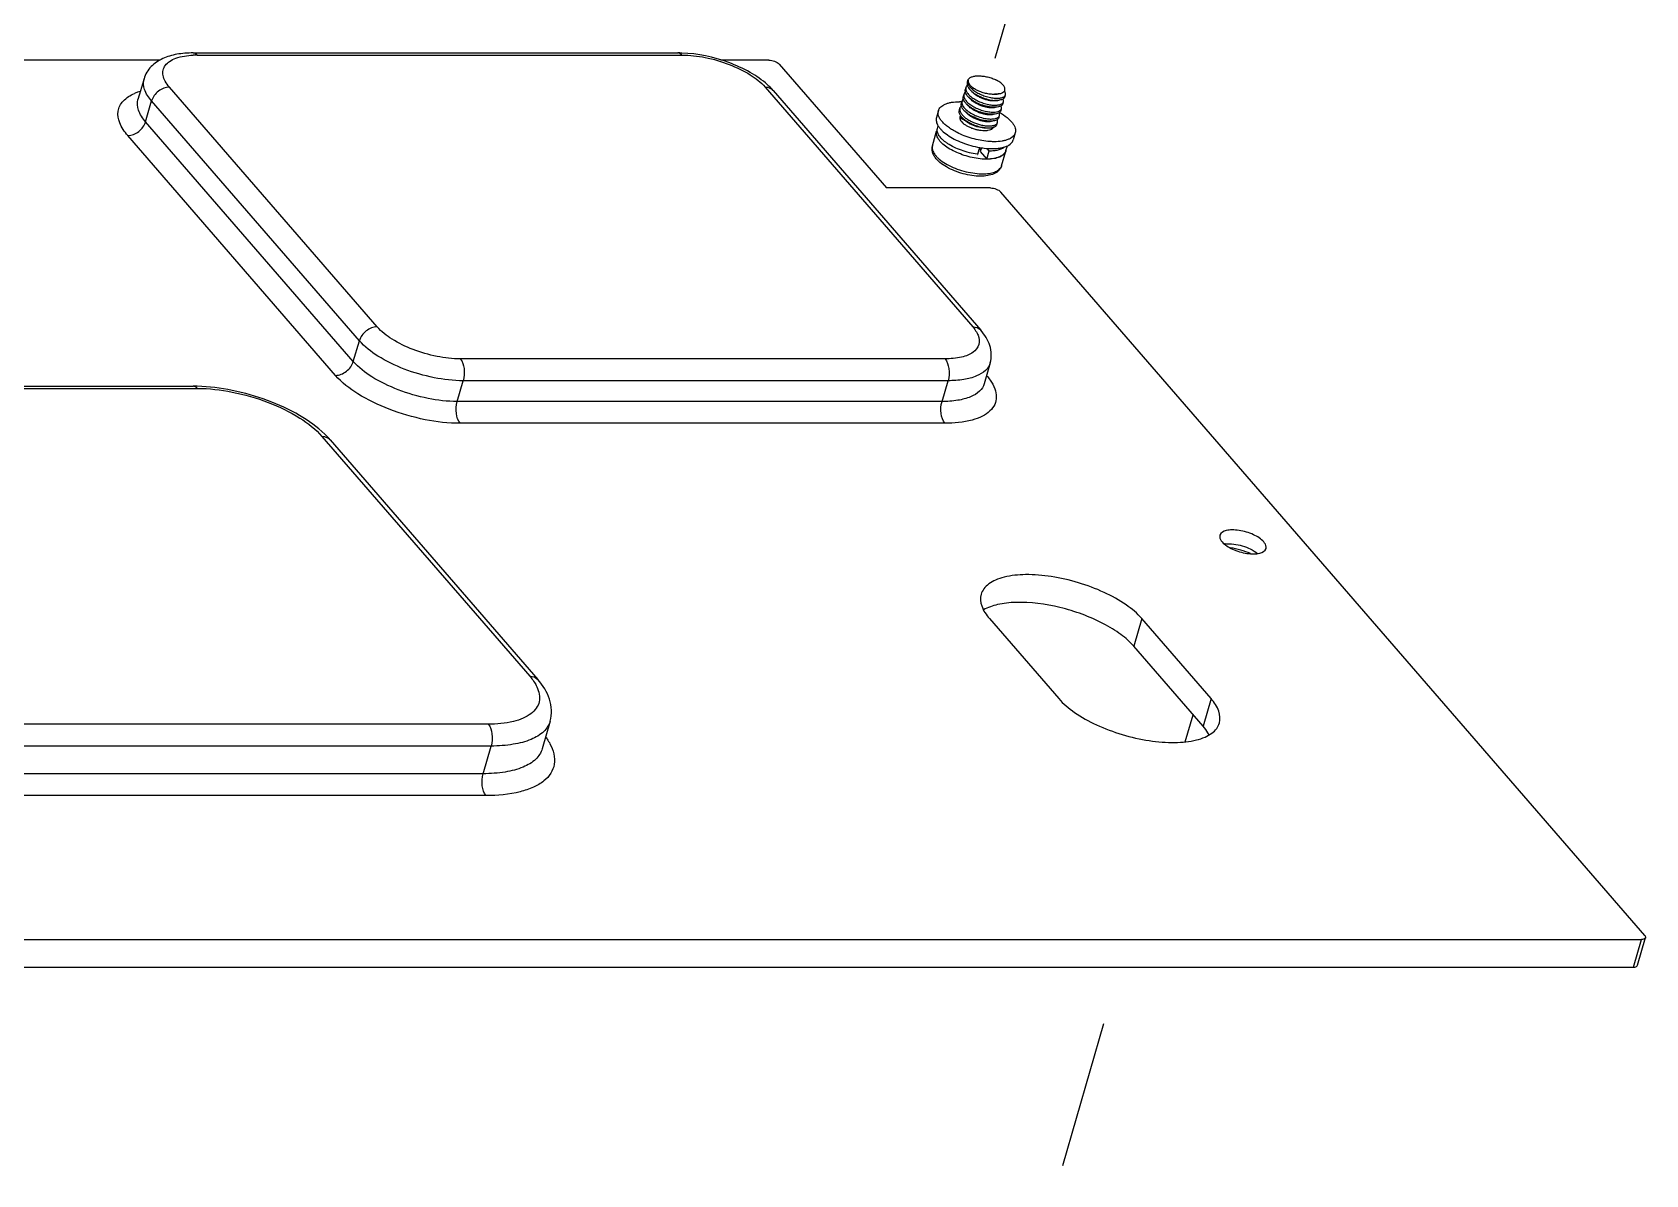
# Model space of a CAD drawing. Header units: millimetres. Extents: x -1 to 407, y -1 to 283.
# Drawn here: x 175.67 to 200.89, y 107.51 to 125.37 of the extents above; entities that cross this region are included whole.
import ezdxf

# ---------------------------------------------------------------- set-up
doc = ezdxf.new("R2010")
doc.units = ezdxf.units.MM
doc.header["$LTSCALE"] = 23.1
doc.linetypes.add('DASHED', pattern=[0.2, 0.1, -0.1])
doc.layers.get('0').update_dxf_attribs({"linetype": 'CONTINUOUS'})
for name, color, linetype in [('0014-HEAT-SINK', 7, 'CONTINUOUS'), ('_189776', 7, 'CONTINUOUS'), ('_208160', 7, 'CONTINUOUS'), ('_76616', 7, 'CONTINUOUS')]:
    doc.layers.add(name, color=color, linetype=linetype)

msp = doc.modelspace()

# ---------------------------------------------------------------- linework, layer by layer
at = {"color": 4, "linetype": 'DASHED'}
for p, q in [((190.726, 124.969), (191.597, 127.989)), ((193.697, 114.281), (193.818, 114.703)), ((190.503, 103.216), (192.679, 110.756))]:
    msp.add_line(p, q, dxfattribs=at)
at = {"layer": '0014-HEAT-SINK', "color": 7, "linetype": 'Continuous'}
for p, q in [((177.679, 124.939), (156.225, 124.939)), ((178.188, 125.05), (185.766, 125.05)), ((178.251, 125.017), (185.828, 125.017)), ((187.186, 124.939), (186.433, 124.939)), ((187.348, 124.876), (189.026, 122.939)), ((177.42, 124.647), (177.326, 124.322)), ((181.065, 120.767), (177.818, 124.517)), ((187.127, 124.517), (190.375, 120.767)), ((187.254, 124.464), (190.501, 120.714)), ((177.445, 123.975), (177.539, 124.3)), ((180.786, 120.55), (177.539, 124.3)), ((180.692, 120.225), (177.445, 123.975)), ((180.413, 120.009), (177.166, 123.759)), ((190.65, 122.939), (189.026, 122.939)), ((200.88, 111.251), (190.812, 122.876)), ((180.692, 120.225), (180.786, 120.55)), ((189.942, 120.267), (182.364, 120.267)), ((190.647, 120.204), (190.554, 119.879)), ((163.036, 119.838), (178.191, 119.838)), ((163.098, 119.805), (178.254, 119.805)), ((182.316, 119.6), (182.41, 119.925)), ((189.988, 119.925), (182.41, 119.925)), ((189.894, 119.6), (189.988, 119.925)), ((189.894, 119.6), (182.316, 119.6)), ((180.202, 119.055), (183.45, 115.305)), ((189.94, 119.259), (182.362, 119.259)), ((180.329, 119.002), (183.576, 115.252)), ((190.636, 116.205), (191.718, 114.955)), ((193.017, 116.205), (192.892, 115.772)), ((194.1, 114.955), (193.017, 116.205)), ((193.975, 114.522), (192.892, 115.772)), ((194.1, 114.955), (193.975, 114.522)), ((182.8, 114.555), (167.645, 114.555)), ((183.77, 114.603), (183.645, 114.17)), ((182.846, 114.213), (167.691, 114.213)), ((182.721, 113.78), (182.846, 114.213)), ((182.721, 113.78), (167.566, 113.78)), ((182.767, 113.439), (167.611, 113.439)), ((166.401, 111.189), (200.826, 111.189)), ((200.701, 110.756), (200.826, 111.189)), ((200.767, 110.784), (200.892, 111.217)), ((166.276, 110.756), (200.701, 110.756))]:
    msp.add_line(p, q, dxfattribs=at)
for centre, radius, start, end in [((178.25, 123.607), 1.41, 89.9776, 92.5316), ((185.765, 123.239), 1.811, 88.0077, 89.986), ((177.595, 123.672), 0.812, 110.0295, 113.4004), ((177.633, 123.568), 0.923, 107.3574, 110.0401), ((178.191, 117.281), 2.558, 88.603, 89.9927), ((194.364, 116.975), 0.401, 96.3659, 97.4539), ((194.101, 115.683), 1.658, 68.1649, 79.5233)]:
    msp.add_arc(centre, radius, start, end, dxfattribs=at)
for points, knots in [([(178.188, 125.05), (178.103, 125.05), (177.94, 125.039), (177.711, 124.974), (177.52, 124.849), (177.44, 124.717), (177.42, 124.647)], [0, 0, 0, 0, 0.275727, 0.525474, 0.762419, 1, 1, 1, 1]), ([(177.818, 124.517), (177.793, 124.545), (177.751, 124.602), (177.714, 124.694), (177.713, 124.784), (177.752, 124.863), (177.823, 124.926), (177.967, 124.994), (178.096, 125.011), (178.188, 125.015)], [0, 0, 0, 0, 0.134054, 0.246883, 0.345208, 0.44154, 0.549219, 0.676826, 1, 1, 1, 1]), ([(178.251, 125.017), (178.246, 125.022), (178.229, 125.039), (178.205, 125.05), (178.188, 125.05)], [0, 0, 0, 0, 0.284712, 1, 1, 1, 1]), ([(185.828, 125.017), (185.824, 125.022), (185.807, 125.039), (185.783, 125.05), (185.766, 125.05)], [0, 0, 0, 0, 0.284712, 1, 1, 1, 1]), ([(187.166, 124.553), (187.084, 124.628), (186.889, 124.761), (186.448, 124.96), (186.077, 125.041), (185.828, 125.049)], [0, 0, 0, 0, 0.22965, 0.484071, 1, 1, 1, 1]), ([(185.828, 125.017), (185.95, 125.017), (186.203, 124.987), (186.564, 124.883), (186.882, 124.73), (187.062, 124.592), (187.127, 124.517)], [0, 0, 0, 0, 0.257454, 0.531618, 0.788868, 1, 1, 1, 1]), ([(187.186, 124.939), (187.217, 124.939), (187.275, 124.926), (187.33, 124.897), (187.348, 124.876)], [0, 0, 0, 0, 0.532293, 1, 1, 1, 1]), ([(177.539, 124.3), (177.492, 124.354), (177.418, 124.459), (177.405, 124.594), (177.42, 124.647)], [0, 0, 0, 0, 0.561367, 1, 1, 1, 1]), ([(177.166, 123.759), (177.115, 123.818), (177.032, 123.935), (177.001, 124.11), (177.04, 124.228), (177.117, 124.335), (177.207, 124.389), (177.272, 124.417)], [0, 0, 0, 0, 0.2894, 0.518415, 0.625557, 0.73761, 1, 1, 1, 1]), ([(177.818, 124.517), (177.757, 124.517), (177.634, 124.466), (177.556, 124.36), (177.539, 124.3)], [0, 0, 0, 0, 0.494087, 1, 1, 1, 1]), ([(187.127, 124.517), (187.14, 124.517), (187.186, 124.513), (187.232, 124.49), (187.254, 124.464)], [0, 0, 0, 0, 0.268964, 1, 1, 1, 1]), ([(177.445, 123.975), (177.398, 124.029), (177.324, 124.135), (177.311, 124.269), (177.326, 124.322)], [0, 0, 0, 0, 0.561367, 1, 1, 1, 1]), ([(177.166, 123.759), (177.227, 123.759), (177.35, 123.809), (177.427, 123.916), (177.445, 123.975)], [0, 0, 0, 0, 0.494087, 1, 1, 1, 1]), ([(190.65, 122.939), (190.681, 122.939), (190.739, 122.926), (190.794, 122.897), (190.812, 122.876)], [0, 0, 0, 0, 0.532293, 1, 1, 1, 1]), ([(181.065, 120.767), (181.004, 120.767), (180.881, 120.716), (180.803, 120.61), (180.786, 120.55)], [0, 0, 0, 0, 0.494087, 1, 1, 1, 1]), ([(182.364, 120.267), (182.242, 120.267), (181.99, 120.296), (181.629, 120.401), (181.31, 120.554), (181.131, 120.691), (181.065, 120.767)], [0, 0, 0, 0, 0.257454, 0.531618, 0.788868, 1, 1, 1, 1]), ([(190.457, 120.638), (190.476, 120.592), (190.491, 120.483), (190.399, 120.375), (190.296, 120.321), (190.15, 120.276), (190.028, 120.267), (189.942, 120.267)], [0, 0, 0, 0, 0.197766, 0.395521, 0.517511, 0.659184, 1, 1, 1, 1]), ([(190.375, 120.767), (190.382, 120.759), (190.406, 120.729), (190.428, 120.696), (190.442, 120.671)], [0, 0, 0, 0, 0.266339, 1, 1, 1, 1]), ([(190.375, 120.767), (190.387, 120.767), (190.434, 120.763), (190.479, 120.74), (190.501, 120.714)], [0, 0, 0, 0, 0.268964, 1, 1, 1, 1]), ([(190.647, 120.204), (190.672, 120.291), (190.663, 120.486), (190.562, 120.644), (190.501, 120.714)], [0, 0, 0, 0, 0.496304, 1, 1, 1, 1]), ([(182.41, 119.925), (182.257, 119.925), (181.942, 119.962), (181.491, 120.092), (181.092, 120.284), (180.868, 120.456), (180.786, 120.55)], [0, 0, 0, 0, 0.257459, 0.531618, 0.788864, 1, 1, 1, 1]), ([(180.413, 120.009), (180.474, 120.009), (180.597, 120.059), (180.675, 120.166), (180.692, 120.225)], [0, 0, 0, 0, 0.494087, 1, 1, 1, 1]), ([(182.316, 119.6), (182.163, 119.6), (181.848, 119.637), (181.397, 119.768), (180.998, 119.959), (180.774, 120.131), (180.692, 120.225)], [0, 0, 0, 0, 0.257459, 0.531618, 0.788864, 1, 1, 1, 1]), ([(182.364, 120.267), (182.4, 120.226), (182.434, 120.105), (182.427, 119.986), (182.41, 119.925)], [0, 0, 0, 0, 0.460981, 1, 1, 1, 1]), ([(189.942, 120.267), (189.977, 120.226), (190.011, 120.105), (190.005, 119.986), (189.988, 119.925)], [0, 0, 0, 0, 0.460981, 1, 1, 1, 1]), ([(190.647, 120.204), (190.635, 120.16), (190.575, 120.071), (190.424, 119.986), (190.222, 119.935), (190.07, 119.925), (189.988, 119.925)], [0, 0, 0, 0, 0.180694, 0.399527, 0.673008, 1, 1, 1, 1]), ([(178.254, 119.805), (178.249, 119.81), (178.232, 119.827), (178.208, 119.838), (178.191, 119.838)], [0, 0, 0, 0, 0.284712, 1, 1, 1, 1]), ([(180.244, 119.092), (180.127, 119.204), (179.841, 119.407), (179.35, 119.632), (178.811, 119.786), (178.436, 119.833), (178.253, 119.838)], [0, 0, 0, 0, 0.22507, 0.479864, 0.745947, 1, 1, 1, 1]), ([(178.254, 119.805), (178.437, 119.805), (178.815, 119.761), (179.357, 119.604), (179.835, 119.375), (180.104, 119.169), (180.202, 119.055)], [0, 0, 0, 0, 0.257443, 0.531618, 0.788878, 1, 1, 1, 1]), ([(182.362, 119.259), (182.179, 119.259), (181.8, 119.303), (181.259, 119.46), (180.781, 119.689), (180.512, 119.895), (180.413, 120.009)], [0, 0, 0, 0, 0.257443, 0.531618, 0.788878, 1, 1, 1, 1]), ([(190.554, 119.879), (190.541, 119.835), (190.481, 119.747), (190.331, 119.661), (190.129, 119.61), (189.976, 119.6), (189.894, 119.6)], [0, 0, 0, 0, 0.180694, 0.399527, 0.673008, 1, 1, 1, 1]), ([(190.647, 119.935), (190.676, 119.893), (190.723, 119.81), (190.751, 119.676), (190.725, 119.549), (190.644, 119.443), (190.519, 119.361), (190.284, 119.276), (190.082, 119.259), (189.94, 119.259)], [0, 0, 0, 0, 0.120509, 0.222988, 0.316938, 0.415411, 0.529427, 0.664645, 1, 1, 1, 1]), ([(182.362, 119.259), (182.326, 119.3), (182.293, 119.42), (182.299, 119.54), (182.316, 119.6)], [0, 0, 0, 0, 0.460981, 1, 1, 1, 1]), ([(189.94, 119.259), (189.904, 119.3), (189.87, 119.42), (189.876, 119.54), (189.894, 119.6)], [0, 0, 0, 0, 0.460981, 1, 1, 1, 1]), ([(180.202, 119.055), (180.215, 119.055), (180.261, 119.051), (180.306, 119.028), (180.329, 119.002)], [0, 0, 0, 0, 0.268964, 1, 1, 1, 1]), ([(194.923, 117.405), (194.881, 117.454), (194.753, 117.531), (194.58, 117.584), (194.433, 117.595), (194.329, 117.587), (194.25, 117.548), (194.238, 117.509)], [0, 0, 0, 0, 0.259281, 0.570929, 0.715976, 0.838698, 1, 1, 1, 1]), ([(194.238, 117.509), (194.236, 117.501), (194.232, 117.463), (194.254, 117.427), (194.274, 117.405)], [0, 0, 0, 0, 0.213794, 1, 1, 1, 1]), ([(194.274, 117.405), (194.316, 117.356), (194.444, 117.279), (194.617, 117.226), (194.764, 117.215), (194.868, 117.223), (194.947, 117.262), (194.959, 117.301)], [0, 0, 0, 0, 0.259281, 0.570929, 0.715976, 0.838698, 1, 1, 1, 1]), ([(194.32, 117.373), (194.409, 117.383), (194.59, 117.354), (194.757, 117.28), (194.825, 117.223)], [0, 0, 0, 0, 0.502777, 1, 1, 1, 1]), ([(194.959, 117.301), (194.961, 117.308), (194.965, 117.347), (194.943, 117.382), (194.923, 117.405)], [0, 0, 0, 0, 0.213794, 1, 1, 1, 1]), ([(193.017, 116.205), (192.946, 116.288), (192.758, 116.443), (192.421, 116.629), (192.027, 116.777), (191.614, 116.871), (191.222, 116.904), (190.926, 116.876), (190.734, 116.814), (190.626, 116.754), (190.546, 116.679), (190.514, 116.617), (190.505, 116.587)], [0, 0, 0, 0, 0.117433, 0.258303, 0.412627, 0.567964, 0.711721, 0.833332, 0.883936, 0.927646, 0.965548, 1, 1, 1, 1]), ([(190.505, 116.587), (190.489, 116.528), (190.503, 116.38), (190.585, 116.264), (190.636, 116.205)], [0, 0, 0, 0, 0.438634, 1, 1, 1, 1]), ([(192.892, 115.772), (192.833, 115.841), (192.682, 115.973), (192.304, 116.202), (191.753, 116.4), (191.182, 116.479), (190.778, 116.438), (190.611, 116.382), (190.544, 116.343)], [0, 0, 0, 0, 0.107694, 0.234876, 0.520949, 0.794853, 0.90837, 1, 1, 1, 1]), ([(183.45, 115.305), (183.462, 115.305), (183.509, 115.301), (183.554, 115.278), (183.576, 115.252)], [0, 0, 0, 0, 0.268964, 1, 1, 1, 1]), ([(183.45, 115.305), (183.457, 115.297), (183.482, 115.267), (183.506, 115.234), (183.522, 115.209)], [0, 0, 0, 0, 0.260602, 1, 1, 1, 1]), ([(183.561, 115.139), (183.595, 115.068), (183.622, 114.944), (183.556, 114.799), (183.467, 114.71), (183.343, 114.641), (183.12, 114.57), (182.932, 114.555), (182.8, 114.555)], [0, 0, 0, 0, 0.202053, 0.296605, 0.400116, 0.520235, 0.660416, 1, 1, 1, 1]), ([(183.77, 114.603), (183.786, 114.658), (183.799, 114.775), (183.754, 115.008), (183.655, 115.162), (183.576, 115.252)], [0, 0, 0, 0, 0.245433, 0.48978, 1, 1, 1, 1]), ([(191.718, 114.955), (191.79, 114.873), (191.977, 114.717), (192.315, 114.531), (192.709, 114.383), (193.122, 114.289), (193.513, 114.257), (193.809, 114.285), (194.001, 114.347), (194.11, 114.406), (194.19, 114.482), (194.221, 114.543), (194.23, 114.574)], [0, 0, 0, 0, 0.117433, 0.258303, 0.412627, 0.567964, 0.711721, 0.833332, 0.883936, 0.927646, 0.965548, 1, 1, 1, 1]), ([(194.23, 114.574), (194.247, 114.632), (194.232, 114.78), (194.151, 114.896), (194.1, 114.955)], [0, 0, 0, 0, 0.438634, 1, 1, 1, 1]), ([(182.8, 114.555), (182.836, 114.514), (182.87, 114.393), (182.864, 114.274), (182.846, 114.213)], [0, 0, 0, 0, 0.460981, 1, 1, 1, 1]), ([(183.77, 114.603), (183.752, 114.542), (183.669, 114.418), (183.457, 114.299), (183.175, 114.227), (182.962, 114.213), (182.846, 114.213)], [0, 0, 0, 0, 0.180689, 0.399542, 0.672975, 1, 1, 1, 1]), ([(194.07, 114.384), (194.064, 114.396), (194.037, 114.445), (194.003, 114.49), (193.975, 114.522)], [0, 0, 0, 0, 0.233324, 1, 1, 1, 1]), ([(183.706, 114.345), (183.712, 114.337), (183.733, 114.306), (183.753, 114.273), (183.766, 114.248)], [0, 0, 0, 0, 0.258639, 1, 1, 1, 1]), ([(183.645, 114.17), (183.627, 114.109), (183.544, 113.985), (183.332, 113.866), (183.05, 113.794), (182.837, 113.78), (182.721, 113.78)], [0, 0, 0, 0, 0.180689, 0.399542, 0.672975, 1, 1, 1, 1]), ([(183.766, 114.248), (183.817, 114.151), (183.864, 113.982), (183.785, 113.778), (183.669, 113.655), (183.502, 113.559), (183.201, 113.46), (182.946, 113.439), (182.767, 113.439)], [0, 0, 0, 0, 0.206315, 0.300601, 0.402915, 0.5217, 0.660891, 1, 1, 1, 1]), ([(182.767, 113.439), (182.731, 113.48), (182.697, 113.6), (182.703, 113.72), (182.721, 113.78)], [0, 0, 0, 0, 0.460981, 1, 1, 1, 1]), ([(200.88, 111.251), (200.882, 111.249), (200.89, 111.239), (200.894, 111.225), (200.892, 111.217)], [0, 0, 0, 0, 0.303295, 1, 1, 1, 1]), ([(200.892, 111.217), (200.89, 111.212), (200.875, 111.191), (200.846, 111.189), (200.826, 111.189)], [0, 0, 0, 0, 0.183415, 1, 1, 1, 1]), ([(200.701, 110.756), (200.709, 110.756), (200.732, 110.757), (200.762, 110.768), (200.767, 110.784)], [0, 0, 0, 0, 0.336555, 1, 1, 1, 1])]:
    msp.add_open_spline(points, degree=3, knots=knots, dxfattribs=at)
for points in [[(187.254, 124.464), (187.226, 124.496), (187.197, 124.525), (187.166, 124.553)], [(190.442, 120.671), (190.447, 120.66), (190.453, 120.649), (190.457, 120.638)], [(190.589, 120.009), (190.61, 119.985), (190.629, 119.961), (190.647, 119.935)], [(180.329, 119.002), (180.302, 119.033), (180.273, 119.063), (180.244, 119.092)], [(183.522, 115.209), (183.536, 115.187), (183.55, 115.163), (183.561, 115.139)]]:
    msp.add_open_spline(points, degree=3, dxfattribs=at)
at = {"layer": '_189776', "color": 7, "linetype": 'Continuous'}
for p, q in [((190.291, 124.589), (190.3, 124.623)), ((190.301, 124.625), (190.3, 124.623)), ((190.228, 124.373), (190.238, 124.406)), ((190.259, 124.481), (190.269, 124.515)), ((190.348, 124.32), (190.312, 124.355)), ((190.379, 124.428), (190.343, 124.463)), ((190.876, 124.362), (190.885, 124.395)), ((190.166, 124.156), (190.175, 124.19)), ((190.197, 124.265), (190.207, 124.298)), ((190.285, 124.103), (190.25, 124.138)), ((190.316, 124.211), (190.281, 124.246)), ((190.745, 124.098), (190.696, 124.087)), ((190.776, 124.206), (190.727, 124.196)), ((190.807, 124.315), (190.759, 124.304)), ((190.813, 124.145), (190.823, 124.179)), ((190.844, 124.254), (190.854, 124.287)), ((190.185, 123.997), (190.198, 124.045)), ((190.254, 123.995), (190.218, 124.03)), ((190.272, 123.978), (190.254, 123.995)), ((190.714, 123.99), (190.665, 123.979)), ((190.665, 123.859), (190.671, 123.879)), ((190.671, 123.879), (190.671, 123.879)), ((190.747, 123.92), (190.751, 123.93)), ((190.751, 123.93), (190.76, 123.962)), ((190.782, 124.037), (190.791, 124.071)), ((189.744, 123.598), (189.81, 123.826)), ((190.825, 123.286), (190.891, 123.514))]:
    msp.add_line(p, q, dxfattribs=at)
for centre, radius, start, end in [((190.363, 124.617), 0.0627, 172.0171, 174.258), ((189.914, 123.796), 0.108, 151.713, 163.8301), ((190.635, 124.099), 0.222, 279.3255, 282.3606), ((190.79, 123.544), 0.106, 343.8998, 345.9361), ((190.532, 124.133), 0.972, 266.6742, 266.8055), ((190.529, 124.078), 0.918, 266.788, 269.9414), ((190.722, 123.316), 0.108, 331.6288, 343.8257)]:
    msp.add_arc(centre, radius, start, end, dxfattribs=at)
for points, knots in [([(190.291, 124.589), (190.289, 124.583), (190.287, 124.57), (190.288, 124.556), (190.29, 124.55)], [0, 0, 0, 0, 0.486854, 1, 1, 1, 1]), ([(190.3, 124.623), (190.298, 124.616), (190.296, 124.602), (190.299, 124.58), (190.308, 124.557), (190.327, 124.524), (190.364, 124.484), (190.422, 124.441), (190.492, 124.403), (190.569, 124.373), (190.647, 124.352), (190.7, 124.344), (190.725, 124.343)], [0, 0, 0, 0, 0.037356, 0.077022, 0.120651, 0.169175, 0.281833, 0.413813, 0.559816, 0.712073, 0.861672, 1, 1, 1, 1]), ([(190.301, 124.623), (190.3, 124.617), (190.301, 124.605), (190.306, 124.586), (190.317, 124.567), (190.338, 124.54), (190.375, 124.508), (190.431, 124.473), (190.497, 124.444), (190.569, 124.422), (190.641, 124.409), (190.689, 124.407), (190.712, 124.408)], [0, 0, 0, 0, 0.034816, 0.072999, 0.115962, 0.164418, 0.278011, 0.411503, 0.559164, 0.713116, 0.863283, 1, 1, 1, 1]), ([(190.301, 124.625), (190.303, 124.63), (190.308, 124.641), (190.32, 124.654), (190.336, 124.666), (190.364, 124.68), (190.408, 124.69), (190.468, 124.694), (190.536, 124.689), (190.607, 124.676), (190.679, 124.655), (190.724, 124.636), (190.746, 124.625)], [0, 0, 0, 0, 0.034539, 0.071402, 0.11212, 0.15768, 0.264593, 0.391943, 0.535659, 0.689688, 0.846927, 1, 1, 1, 1]), ([(190.869, 124.453), (190.872, 124.459), (190.878, 124.472), (190.878, 124.493), (190.871, 124.516), (190.858, 124.538), (190.838, 124.561), (190.802, 124.593), (190.77, 124.613), (190.746, 124.625)], [0, 0, 0, 0, 0.08618, 0.1741, 0.271773, 0.384366, 0.514114, 0.661107, 1, 1, 1, 1]), ([(190.227, 124.332), (190.226, 124.339), (190.224, 124.353), (190.226, 124.366), (190.228, 124.373)], [0, 0, 0, 0, 0.513494, 1, 1, 1, 1]), ([(190.238, 124.406), (190.236, 124.4), (190.234, 124.385), (190.237, 124.363), (190.245, 124.34), (190.264, 124.307), (190.301, 124.267), (190.359, 124.224), (190.429, 124.187), (190.506, 124.156), (190.585, 124.135), (190.637, 124.128), (190.663, 124.126)], [0, 0, 0, 0, 0.037393, 0.077036, 0.120671, 0.169201, 0.281863, 0.413842, 0.559838, 0.712087, 0.861677, 1, 1, 1, 1]), ([(190.259, 124.441), (190.254, 124.436), (190.245, 124.425), (190.24, 124.413), (190.238, 124.406)], [0, 0, 0, 0, 0.513913, 1, 1, 1, 1]), ([(190.259, 124.441), (190.257, 124.448), (190.256, 124.461), (190.258, 124.475), (190.259, 124.481)], [0, 0, 0, 0, 0.513494, 1, 1, 1, 1]), ([(190.297, 124.371), (190.292, 124.377), (190.275, 124.398), (190.263, 124.422), (190.259, 124.441)], [0, 0, 0, 0, 0.281135, 1, 1, 1, 1]), ([(190.269, 124.515), (190.267, 124.508), (190.265, 124.494), (190.268, 124.471), (190.276, 124.448), (190.295, 124.416), (190.332, 124.375), (190.39, 124.333), (190.461, 124.295), (190.537, 124.265), (190.616, 124.244), (190.669, 124.236), (190.694, 124.235)], [0, 0, 0, 0, 0.037393, 0.077036, 0.120671, 0.169201, 0.281863, 0.413842, 0.559838, 0.712087, 0.861677, 1, 1, 1, 1]), ([(190.29, 124.55), (190.285, 124.545), (190.277, 124.534), (190.271, 124.521), (190.269, 124.515)], [0, 0, 0, 0, 0.514354, 1, 1, 1, 1]), ([(190.29, 124.55), (190.291, 124.544), (190.299, 124.518), (190.314, 124.495), (190.328, 124.48)], [0, 0, 0, 0, 0.221811, 1, 1, 1, 1]), ([(190.312, 124.355), (190.311, 124.356), (190.306, 124.361), (190.3, 124.367), (190.297, 124.371)], [0, 0, 0, 0, 0.255972, 1, 1, 1, 1]), ([(190.684, 124.201), (190.651, 124.203), (190.582, 124.215), (190.498, 124.242), (190.433, 124.271), (190.374, 124.304), (190.335, 124.333), (190.312, 124.355)], [0, 0, 0, 0, 0.245504, 0.510922, 0.643108, 0.770526, 1, 1, 1, 1]), ([(190.328, 124.48), (190.329, 124.478), (190.334, 124.472), (190.339, 124.467), (190.343, 124.463)], [0, 0, 0, 0, 0.244035, 1, 1, 1, 1]), ([(190.343, 124.463), (190.366, 124.441), (190.405, 124.412), (190.464, 124.38), (190.529, 124.35), (190.613, 124.323), (190.682, 124.311), (190.716, 124.309)], [0, 0, 0, 0, 0.229481, 0.356899, 0.489084, 0.754498, 1, 1, 1, 1]), ([(190.759, 124.304), (190.746, 124.301), (190.717, 124.298), (190.671, 124.3), (190.62, 124.308), (190.566, 124.322), (190.512, 124.343), (190.447, 124.374), (190.403, 124.404), (190.379, 124.428)], [0, 0, 0, 0, 0.096793, 0.207703, 0.333632, 0.472855, 0.616535, 0.754907, 1, 1, 1, 1]), ([(190.712, 124.408), (190.727, 124.408), (190.756, 124.407), (190.786, 124.411), (190.799, 124.414)], [0, 0, 0, 0, 0.530183, 1, 1, 1, 1]), ([(190.79, 124.412), (190.778, 124.41), (190.752, 124.407), (190.726, 124.407), (190.712, 124.408)], [0, 0, 0, 0, 0.4673, 1, 1, 1, 1]), ([(190.725, 124.343), (190.745, 124.342), (190.782, 124.342), (190.826, 124.349), (190.853, 124.36), (190.868, 124.37), (190.879, 124.381), (190.884, 124.391), (190.885, 124.395)], [0, 0, 0, 0, 0.33874, 0.615757, 0.73022, 0.829911, 0.918029, 1, 1, 1, 1]), ([(190.799, 124.414), (190.807, 124.416), (190.822, 124.42), (190.846, 124.431), (190.862, 124.443), (190.869, 124.453)], [0, 0, 0, 0, 0.297777, 0.561944, 1, 1, 1, 1]), ([(190.876, 124.362), (190.874, 124.355), (190.866, 124.342), (190.854, 124.333), (190.848, 124.329)], [0, 0, 0, 0, 0.467189, 1, 1, 1, 1]), ([(190.885, 124.395), (190.886, 124.4), (190.888, 124.409), (190.885, 124.424), (190.879, 124.439), (190.873, 124.448), (190.869, 124.453)], [0, 0, 0, 0, 0.217603, 0.449852, 0.707942, 1, 1, 1, 1]), ([(190.183, 124.073), (190.179, 124.08), (190.171, 124.094), (190.164, 124.116), (190.162, 124.137), (190.164, 124.15), (190.166, 124.156)], [0, 0, 0, 0, 0.284366, 0.541548, 0.776846, 1, 1, 1, 1]), ([(190.175, 124.19), (190.174, 124.184), (190.172, 124.172), (190.174, 124.146), (190.181, 124.128), (190.188, 124.116)], [0, 0, 0, 0, 0.227729, 0.46546, 1, 1, 1, 1]), ([(190.196, 124.224), (190.191, 124.219), (190.183, 124.209), (190.177, 124.196), (190.175, 124.19)], [0, 0, 0, 0, 0.513913, 1, 1, 1, 1]), ([(190.188, 124.116), (190.195, 124.102), (190.214, 124.076), (190.253, 124.04), (190.3, 124.006), (190.375, 123.966), (190.456, 123.935), (190.539, 123.916), (190.58, 123.911), (190.6, 123.91)], [0, 0, 0, 0, 0.095339, 0.205725, 0.329204, 0.462526, 0.740229, 0.874798, 1, 1, 1, 1]), ([(190.196, 124.224), (190.195, 124.231), (190.193, 124.245), (190.195, 124.258), (190.197, 124.265)], [0, 0, 0, 0, 0.513491, 1, 1, 1, 1]), ([(190.236, 124.153), (190.226, 124.164), (190.209, 124.186), (190.199, 124.212), (190.196, 124.224)], [0, 0, 0, 0, 0.540487, 1, 1, 1, 1]), ([(190.207, 124.298), (190.204, 124.288), (190.202, 124.266), (190.213, 124.231), (190.235, 124.196), (190.256, 124.175), (190.267, 124.164)], [0, 0, 0, 0, 0.201434, 0.427909, 0.692951, 1, 1, 1, 1]), ([(190.227, 124.333), (190.222, 124.328), (190.214, 124.317), (190.208, 124.304), (190.207, 124.298)], [0, 0, 0, 0, 0.513913, 1, 1, 1, 1]), ([(190.265, 124.263), (190.261, 124.269), (190.244, 124.289), (190.231, 124.314), (190.227, 124.332)], [0, 0, 0, 0, 0.281135, 1, 1, 1, 1]), ([(190.25, 124.138), (190.248, 124.139), (190.244, 124.144), (190.239, 124.149), (190.236, 124.153)], [0, 0, 0, 0, 0.255317, 1, 1, 1, 1]), ([(190.622, 123.985), (190.588, 123.987), (190.519, 123.998), (190.435, 124.025), (190.37, 124.055), (190.312, 124.087), (190.272, 124.116), (190.25, 124.138)], [0, 0, 0, 0, 0.245504, 0.510922, 0.643108, 0.770526, 1, 1, 1, 1]), ([(190.281, 124.246), (190.28, 124.248), (190.274, 124.253), (190.269, 124.259), (190.265, 124.263)], [0, 0, 0, 0, 0.255971, 1, 1, 1, 1]), ([(190.267, 124.164), (190.29, 124.143), (190.33, 124.116), (190.387, 124.085), (190.451, 124.057), (190.532, 124.031), (190.599, 124.02), (190.631, 124.018)], [0, 0, 0, 0, 0.232598, 0.360422, 0.492361, 0.75615, 1, 1, 1, 1]), ([(190.653, 124.093), (190.62, 124.095), (190.55, 124.106), (190.467, 124.134), (190.401, 124.163), (190.343, 124.195), (190.303, 124.224), (190.281, 124.246)], [0, 0, 0, 0, 0.245504, 0.510922, 0.643108, 0.770526, 1, 1, 1, 1]), ([(190.665, 123.979), (190.652, 123.976), (190.623, 123.973), (190.578, 123.975), (190.527, 123.983), (190.472, 123.998), (190.418, 124.018), (190.353, 124.05), (190.309, 124.08), (190.285, 124.103)], [0, 0, 0, 0, 0.096786, 0.207704, 0.333625, 0.472857, 0.616529, 0.754911, 1, 1, 1, 1]), ([(190.696, 124.087), (190.683, 124.085), (190.655, 124.082), (190.609, 124.083), (190.558, 124.091), (190.504, 124.106), (190.449, 124.126), (190.385, 124.158), (190.34, 124.188), (190.316, 124.211)], [0, 0, 0, 0, 0.096793, 0.207715, 0.333634, 0.472858, 0.616538, 0.75491, 1, 1, 1, 1]), ([(190.727, 124.196), (190.714, 124.193), (190.686, 124.19), (190.64, 124.192), (190.589, 124.2), (190.535, 124.214), (190.481, 124.234), (190.416, 124.266), (190.372, 124.296), (190.348, 124.32)], [0, 0, 0, 0, 0.096786, 0.207702, 0.333627, 0.472859, 0.616525, 0.754894, 1, 1, 1, 1]), ([(190.745, 124.098), (190.731, 124.095), (190.7, 124.091), (190.67, 124.092), (190.653, 124.093)], [0, 0, 0, 0, 0.462289, 1, 1, 1, 1]), ([(190.663, 124.126), (190.683, 124.125), (190.72, 124.125), (190.763, 124.132), (190.79, 124.143), (190.806, 124.153), (190.817, 124.165), (190.821, 124.174), (190.823, 124.179)], [0, 0, 0, 0, 0.33874, 0.615757, 0.73022, 0.829911, 0.918029, 1, 1, 1, 1]), ([(190.776, 124.206), (190.762, 124.203), (190.732, 124.2), (190.701, 124.2), (190.684, 124.201)], [0, 0, 0, 0, 0.462289, 1, 1, 1, 1]), ([(190.694, 124.235), (190.714, 124.233), (190.751, 124.233), (190.794, 124.241), (190.822, 124.252), (190.837, 124.261), (190.848, 124.273), (190.853, 124.282), (190.854, 124.287)], [0, 0, 0, 0, 0.33874, 0.615757, 0.73022, 0.829911, 0.918029, 1, 1, 1, 1]), ([(190.807, 124.315), (190.793, 124.312), (190.763, 124.308), (190.732, 124.308), (190.716, 124.309)], [0, 0, 0, 0, 0.462289, 1, 1, 1, 1]), ([(190.785, 124.113), (190.782, 124.111), (190.77, 124.105), (190.756, 124.101), (190.745, 124.098)], [0, 0, 0, 0, 0.225307, 1, 1, 1, 1]), ([(190.816, 124.221), (190.814, 124.219), (190.801, 124.213), (190.787, 124.209), (190.776, 124.206)], [0, 0, 0, 0, 0.225308, 1, 1, 1, 1]), ([(190.813, 124.145), (190.811, 124.139), (190.804, 124.126), (190.792, 124.117), (190.785, 124.113)], [0, 0, 0, 0, 0.46719, 1, 1, 1, 1]), ([(190.791, 124.071), (190.793, 124.077), (190.794, 124.092), (190.789, 124.106), (190.785, 124.113)], [0, 0, 0, 0, 0.46733, 1, 1, 1, 1]), ([(190.848, 124.329), (190.845, 124.328), (190.832, 124.321), (190.818, 124.317), (190.807, 124.315)], [0, 0, 0, 0, 0.225308, 1, 1, 1, 1]), ([(190.844, 124.254), (190.842, 124.247), (190.835, 124.234), (190.823, 124.225), (190.816, 124.221)], [0, 0, 0, 0, 0.467189, 1, 1, 1, 1]), ([(190.823, 124.179), (190.825, 124.185), (190.825, 124.201), (190.82, 124.214), (190.817, 124.221)], [0, 0, 0, 0, 0.467334, 1, 1, 1, 1]), ([(190.854, 124.287), (190.856, 124.294), (190.857, 124.309), (190.851, 124.323), (190.848, 124.33)], [0, 0, 0, 0, 0.467334, 1, 1, 1, 1]), ([(190.199, 124.051), (190.198, 124.052), (190.192, 124.06), (190.187, 124.067), (190.183, 124.073)], [0, 0, 0, 0, 0.259028, 1, 1, 1, 1]), ([(190.198, 124.045), (190.196, 124.047), (190.191, 124.056), (190.186, 124.065), (190.184, 124.073)], [0, 0, 0, 0, 0.270054, 1, 1, 1, 1]), ([(190.214, 124.025), (190.212, 124.026), (190.207, 124.033), (190.201, 124.039), (190.198, 124.045)], [0, 0, 0, 0, 0.262506, 1, 1, 1, 1]), ([(190.218, 124.03), (190.217, 124.032), (190.21, 124.038), (190.204, 124.045), (190.199, 124.051)], [0, 0, 0, 0, 0.257547, 1, 1, 1, 1]), ([(190.251, 123.992), (190.248, 123.995), (190.235, 124.005), (190.222, 124.016), (190.214, 124.025)], [0, 0, 0, 0, 0.266803, 1, 1, 1, 1]), ([(190.276, 123.984), (190.27, 123.988), (190.25, 124.002), (190.231, 124.017), (190.218, 124.03)], [0, 0, 0, 0, 0.263228, 1, 1, 1, 1]), ([(190.272, 123.978), (190.27, 123.98), (190.263, 123.984), (190.257, 123.989), (190.251, 123.992)], [0, 0, 0, 0, 0.255491, 1, 1, 1, 1]), ([(190.671, 123.879), (190.656, 123.876), (190.625, 123.872), (190.557, 123.871), (190.466, 123.886), (190.377, 123.916), (190.313, 123.949), (190.285, 123.968), (190.272, 123.978)], [0, 0, 0, 0, 0.104871, 0.222769, 0.486441, 0.758457, 0.885521, 1, 1, 1, 1]), ([(190.591, 123.876), (190.564, 123.878), (190.509, 123.886), (190.428, 123.908), (190.348, 123.941), (190.299, 123.969), (190.276, 123.984)], [0, 0, 0, 0, 0.236903, 0.493266, 0.753096, 1, 1, 1, 1]), ([(190.671, 123.879), (190.658, 123.877), (190.632, 123.875), (190.605, 123.875), (190.591, 123.876)], [0, 0, 0, 0, 0.469174, 1, 1, 1, 1]), ([(190.6, 123.91), (190.62, 123.909), (190.657, 123.909), (190.701, 123.916), (190.728, 123.927), (190.743, 123.937), (190.754, 123.948), (190.759, 123.958), (190.76, 123.962)], [0, 0, 0, 0, 0.338764, 0.615773, 0.730229, 0.829915, 0.918019, 1, 1, 1, 1]), ([(190.714, 123.99), (190.7, 123.987), (190.669, 123.983), (190.638, 123.984), (190.622, 123.985)], [0, 0, 0, 0, 0.462289, 1, 1, 1, 1]), ([(190.631, 124.018), (190.652, 124.017), (190.688, 124.017), (190.732, 124.024), (190.759, 124.035), (190.774, 124.045), (190.786, 124.057), (190.79, 124.066), (190.791, 124.071)], [0, 0, 0, 0, 0.338743, 0.615762, 0.730228, 0.829921, 0.918034, 1, 1, 1, 1]), ([(190.697, 123.885), (190.696, 123.885), (190.691, 123.884), (190.686, 123.882), (190.682, 123.882)], [0, 0, 0, 0, 0.242531, 1, 1, 1, 1]), ([(190.747, 123.92), (190.743, 123.912), (190.732, 123.901), (190.714, 123.891), (190.703, 123.887), (190.697, 123.885)], [0, 0, 0, 0, 0.442479, 0.704386, 1, 1, 1, 1]), ([(190.754, 124.005), (190.751, 124.003), (190.738, 123.996), (190.724, 123.992), (190.714, 123.99)], [0, 0, 0, 0, 0.22532, 1, 1, 1, 1]), ([(190.782, 124.037), (190.78, 124.031), (190.772, 124.017), (190.761, 124.008), (190.754, 124.005)], [0, 0, 0, 0, 0.467158, 1, 1, 1, 1]), ([(190.76, 123.962), (190.762, 123.969), (190.763, 123.984), (190.758, 123.998), (190.754, 124.005)], [0, 0, 0, 0, 0.467331, 1, 1, 1, 1]), ([(190.496, 123.123), (190.451, 123.123), (190.359, 123.13), (190.222, 123.159), (190.088, 123.204), (189.966, 123.263), (189.864, 123.332), (189.796, 123.399), (189.76, 123.458), (189.742, 123.503), (189.735, 123.551), (189.74, 123.583), (189.744, 123.598)], [0, 0, 0, 0, 0.136444, 0.28143, 0.427423, 0.566655, 0.692945, 0.803862, 0.854637, 0.903563, 0.951817, 1, 1, 1, 1]), ([(189.744, 123.598), (189.741, 123.588), (189.738, 123.566), (189.744, 123.532), (189.758, 123.496), (189.781, 123.461), (189.812, 123.425), (189.865, 123.375), (189.95, 123.317), (190.068, 123.258), (190.2, 123.21), (190.337, 123.177), (190.43, 123.165), (190.476, 123.162)], [0, 0, 0, 0, 0.034243, 0.070777, 0.111377, 0.157128, 0.208506, 0.265535, 0.394988, 0.540693, 0.695534, 0.851381, 1, 1, 1, 1]), ([(190.428, 123.404), (190.386, 123.41), (190.302, 123.429), (190.182, 123.468), (190.069, 123.517), (189.971, 123.574), (189.893, 123.636), (189.843, 123.692), (189.819, 123.737), (189.808, 123.768), (189.805, 123.798), (189.808, 123.817), (189.81, 123.826)], [0, 0, 0, 0, 0.158464, 0.318031, 0.471924, 0.613854, 0.738666, 0.843223, 0.887962, 0.928232, 0.965064, 1, 1, 1, 1]), ([(190.594, 123.389), (190.581, 123.389), (190.525, 123.39), (190.47, 123.397), (190.428, 123.404)], [0, 0, 0, 0, 0.23872, 1, 1, 1, 1]), ([(190.474, 123.546), (190.476, 123.546), (190.486, 123.546), (190.496, 123.547), (190.504, 123.548)], [0, 0, 0, 0, 0.258877, 1, 1, 1, 1]), ([(190.891, 123.514), (190.888, 123.505), (190.88, 123.486), (190.859, 123.46), (190.83, 123.439), (190.794, 123.421), (190.752, 123.407), (190.685, 123.393), (190.631, 123.389), (190.594, 123.389)], [0, 0, 0, 0, 0.088157, 0.181748, 0.28507, 0.400848, 0.530401, 0.673949, 1, 1, 1, 1]), ([(190.825, 123.286), (190.821, 123.272), (190.809, 123.244), (190.781, 123.209), (190.745, 123.181), (190.689, 123.151), (190.605, 123.128), (190.533, 123.123), (190.496, 123.123)], [0, 0, 0, 0, 0.112882, 0.225842, 0.340001, 0.457681, 0.712111, 1, 1, 1, 1]), ([(190.528, 123.161), (190.562, 123.161), (190.625, 123.164), (190.699, 123.181), (190.748, 123.201), (190.777, 123.219), (190.8, 123.24), (190.812, 123.256), (190.816, 123.265)], [0, 0, 0, 0, 0.318571, 0.590807, 0.708725, 0.815017, 0.911229, 1, 1, 1, 1])]:
    msp.add_open_spline(points, degree=3, knots=knots, dxfattribs=at)
at = {"layer": '_208160', "color": 7, "linetype": 'Continuous'}
for p, q in [((189.823, 123.869), (189.835, 123.911)), ((190.894, 123.525), (190.915, 123.598)), ((190.481, 123.573), (190.45, 123.465)), ((190.509, 123.568), (190.491, 123.508)), ((190.491, 123.508), (190.594, 123.389)), ((190.594, 123.389), (190.632, 123.519)), ((190.632, 123.519), (190.599, 123.557))]:
    msp.add_line(p, q, dxfattribs=at)
msp.add_arc((190.62, 124.655), 1.203, 261.5843, 261.858, dxfattribs=at)
for points, knots in [([(190.444, 123.466), (190.403, 123.472), (190.319, 123.489), (190.197, 123.525), (190.084, 123.573), (190, 123.619), (189.943, 123.66), (189.907, 123.69), (189.876, 123.72), (189.851, 123.751), (189.832, 123.782), (189.821, 123.813), (189.818, 123.842), (189.82, 123.861), (189.823, 123.869)], [0, 0, 0, 0, 0.157413, 0.320387, 0.477641, 0.618866, 0.681478, 0.740389, 0.795227, 0.845288, 0.890238, 0.930305, 0.966383, 1, 1, 1, 1]), ([(190.632, 123.519), (190.656, 123.52), (190.704, 123.523), (190.771, 123.534), (190.829, 123.553), (190.863, 123.572), (190.877, 123.582)], [0, 0, 0, 0, 0.286266, 0.552763, 0.791913, 1, 1, 1, 1]), ([(190.894, 123.525), (190.891, 123.515), (190.883, 123.495), (190.861, 123.469), (190.832, 123.446), (190.796, 123.426), (190.752, 123.41), (190.685, 123.395), (190.631, 123.39), (190.594, 123.389)], [0, 0, 0, 0, 0.087679, 0.182395, 0.287843, 0.406242, 0.538162, 0.682667, 1, 1, 1, 1])]:
    msp.add_open_spline(points, degree=3, knots=knots, dxfattribs=at)
at = {"layer": '_76616', "color": 7, "linetype": 'Continuous'}
for p, q in [((189.838, 124.148), (189.807, 124.04)), ((191.039, 123.801), (191.008, 123.693))]:
    msp.add_line(p, q, dxfattribs=at)
for centre, radius, start, end in [((190.168, 123.314), 0.974, 87.9521, 89.9917), ((190.708, 124.873), 1.321, 260.1114, 261.3356)]:
    msp.add_arc(centre, radius, start, end, dxfattribs=at)
for points, knots in [([(190.129, 123.806), (190.105, 123.818), (190.058, 123.844), (189.995, 123.886), (189.94, 123.93), (189.895, 123.975), (189.862, 124.02), (189.84, 124.064), (189.831, 124.108), (189.834, 124.135), (189.838, 124.148)], [0, 0, 0, 0, 0.171397, 0.331468, 0.478091, 0.609802, 0.726061, 0.827663, 0.917296, 1, 1, 1, 1]), ([(189.838, 124.148), (189.841, 124.159), (189.851, 124.18), (189.874, 124.208), (189.906, 124.232), (189.946, 124.252), (189.993, 124.268), (190.067, 124.284), (190.127, 124.287), (190.168, 124.287)], [0, 0, 0, 0, 0.088157, 0.18175, 0.285073, 0.400852, 0.530404, 0.673957, 1, 1, 1, 1]), ([(190.794, 124.119), (190.835, 124.096), (190.891, 124.059), (190.956, 124.002), (190.993, 123.96), (191.021, 123.919), (191.039, 123.878), (191.046, 123.839), (191.042, 123.813), (191.039, 123.801)], [0, 0, 0, 0, 0.329093, 0.47422, 0.604801, 0.720723, 0.823081, 0.914614, 1, 1, 1, 1]), ([(189.807, 124.04), (189.804, 124.03), (189.801, 124.009), (189.804, 123.976), (189.816, 123.941), (189.835, 123.906), (189.861, 123.871), (189.907, 123.822), (189.982, 123.763), (190.088, 123.7), (190.211, 123.645), (190.343, 123.601), (190.435, 123.58), (190.481, 123.572)], [0, 0, 0, 0, 0.035022, 0.071904, 0.112165, 0.156833, 0.206468, 0.261263, 0.385658, 0.527216, 0.680958, 0.840763, 1, 1, 1, 1]), ([(190.174, 124.051), (190.173, 124.047), (190.172, 124.038), (190.173, 124.02), (190.179, 124.006), (190.184, 123.998)], [0, 0, 0, 0, 0.226654, 0.463776, 1, 1, 1, 1]), ([(190.185, 124.071), (190.184, 124.069), (190.179, 124.063), (190.176, 124.056), (190.174, 124.051)], [0, 0, 0, 0, 0.258214, 1, 1, 1, 1]), ([(190.184, 123.998), (190.184, 123.997), (190.186, 123.993), (190.189, 123.99), (190.19, 123.988)], [0, 0, 0, 0, 0.243893, 1, 1, 1, 1]), ([(190.19, 123.988), (190.197, 123.977), (190.216, 123.957), (190.251, 123.929), (190.294, 123.904), (190.343, 123.881), (190.396, 123.862), (190.45, 123.848), (190.505, 123.84), (190.54, 123.837), (190.558, 123.837)], [0, 0, 0, 0, 0.093285, 0.20258, 0.325604, 0.45874, 0.59757, 0.737266, 0.872939, 1, 1, 1, 1]), ([(190.558, 123.837), (190.576, 123.837), (190.609, 123.839), (190.642, 123.848), (190.656, 123.853)], [0, 0, 0, 0, 0.544369, 1, 1, 1, 1]), ([(190.656, 123.853), (190.657, 123.854), (190.66, 123.855), (190.663, 123.857), (190.666, 123.858)], [0, 0, 0, 0, 0.256239, 1, 1, 1, 1]), ([(190.666, 123.858), (190.669, 123.86), (190.681, 123.867), (190.692, 123.877), (190.697, 123.885)], [0, 0, 0, 0, 0.276297, 1, 1, 1, 1]), ([(190.61, 123.667), (190.569, 123.671), (190.486, 123.683), (190.363, 123.713), (190.243, 123.753), (190.166, 123.787), (190.129, 123.806)], [0, 0, 0, 0, 0.245647, 0.5, 0.754351, 1, 1, 1, 1]), ([(190.709, 123.662), (190.701, 123.662), (190.668, 123.663), (190.635, 123.665), (190.61, 123.667)], [0, 0, 0, 0, 0.242837, 1, 1, 1, 1]), ([(190.678, 123.554), (190.719, 123.554), (190.779, 123.558), (190.853, 123.574), (190.9, 123.589), (190.94, 123.609), (190.972, 123.633), (190.995, 123.661), (191.005, 123.682), (191.008, 123.693)], [0, 0, 0, 0, 0.326042, 0.469594, 0.599146, 0.714926, 0.818249, 0.911842, 1, 1, 1, 1]), ([(191.039, 123.801), (191.036, 123.791), (191.026, 123.769), (191.003, 123.742), (190.971, 123.718), (190.931, 123.698), (190.885, 123.682), (190.81, 123.666), (190.75, 123.662), (190.709, 123.662)], [0, 0, 0, 0, 0.088157, 0.18175, 0.285073, 0.400852, 0.530404, 0.673957, 1, 1, 1, 1]), ([(190.509, 123.568), (190.523, 123.565), (190.579, 123.558), (190.636, 123.554), (190.678, 123.554)], [0, 0, 0, 0, 0.259735, 1, 1, 1, 1])]:
    msp.add_open_spline(points, degree=3, knots=knots, dxfattribs=at)

doc.saveas('drawing.dxf')
